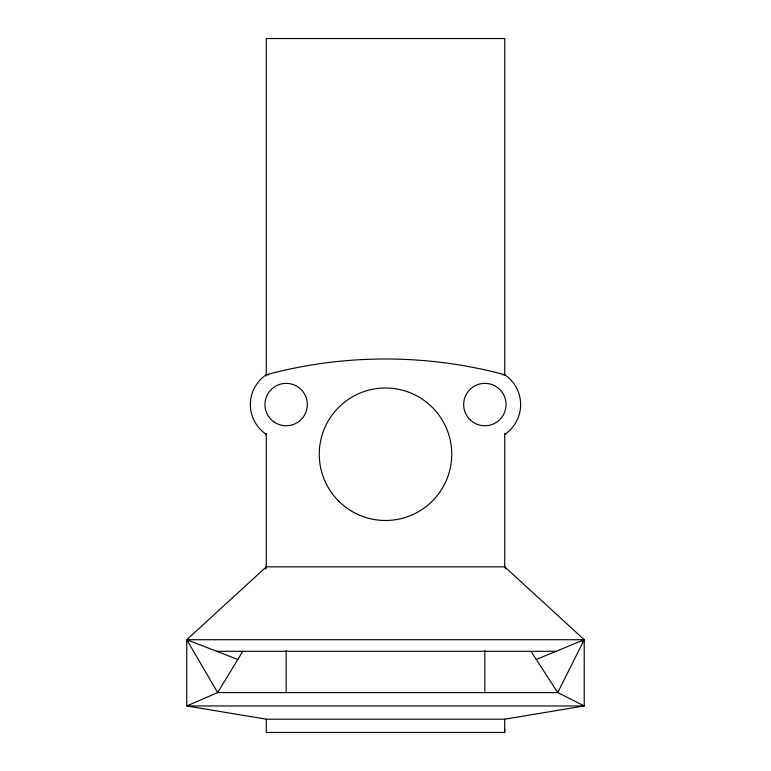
<?xml version="1.0" encoding="UTF-8"?>
<svg xmlns="http://www.w3.org/2000/svg" width="771" height="771" viewBox="0 0 771 771"><rect width="100%" height="100%" fill="white"/><g stroke="black" fill="none" stroke-linecap="round" stroke-linejoin="round"><path stroke-width="1.16" d="M266.265 719.198L504.706 719.198L584.225 705.957L584.225 639.718L504.735 566.849L266.265 566.849L186.775 639.718L186.775 705.957L266.265 719.198L266.265 732.45L504.706 732.45L504.735 729.414M265.07 568.94L266.265 566.849M242.778 651.322L217.663 692.58L186.775 705.957L584.225 705.957L557.741 692.58L217.663 692.58L186.775 639.718L584.225 639.718L557.741 692.58L531.074 651.428M582.384 641.25L584.225 639.718L536.279 659.465M266.265 434.372A35.89 35.89 0 0 1 266.265 374.754L268.674 374.754M502.326 374.754L504.735 374.754A35.89 35.89 0 0 1 504.735 434.372M216.728 651.302L556.093 651.302M237.825 659.465L186.775 639.718L188.625 641.25M504.735 566.849L505.93 568.94M504.735 375.294L504.735 38.55L266.265 38.55L266.265 376.017M504.735 433.774L504.735 567.408M504.706 719.198L504.706 732.45M484.863 650.522L484.863 692.83M286.137 650.522L286.137 692.83M266.265 433.485L266.265 568.285M266.265 374.754A458.726 458.726 0 0 1 504.735 374.754M338.662 501.083A66.239 66.239 0 0 0 449.483 471.389A66.239 66.239 0 0 0 368.355 390.261A66.239 66.239 0 0 0 338.662 501.083M470.445 420.099A21.193 21.193 0 0 0 505.525 409.276A21.193 21.193 0 0 0 478.608 384.305A21.193 21.193 0 0 0 470.445 420.099M273.859 421.833A21.193 21.193 0 0 0 307.243 406.558A21.193 21.193 0 0 0 277.319 385.288A21.193 21.193 0 0 0 273.859 421.833"/></g></svg>
